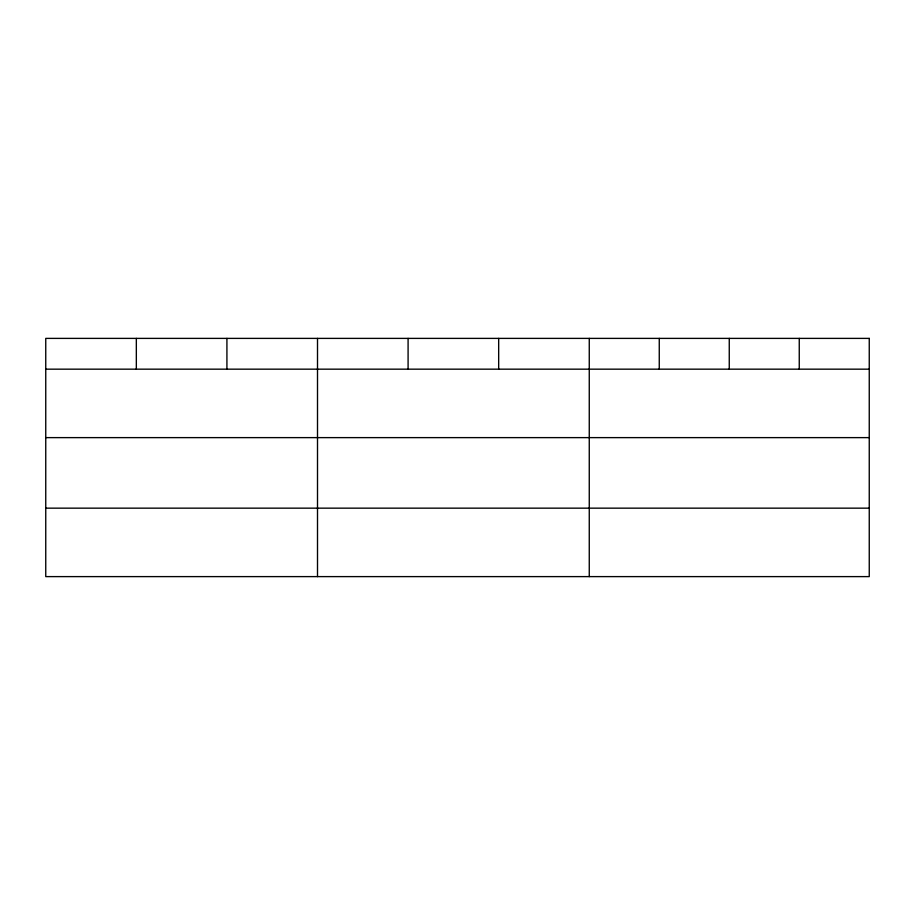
<?xml version="1.0" encoding="UTF-8"?>
<svg xmlns="http://www.w3.org/2000/svg" width="915" height="915" viewBox="0 0 915 915"><rect width="100%" height="100%" fill="white"/><g stroke="black" fill="none" stroke-linecap="round" stroke-linejoin="round"><path stroke-width="1.37" d="M45.75 369.168L869.25 369.168M45.75 437.622L869.25 437.622M45.75 508.157L869.25 508.157M799.252 338.39L799.252 369.168M729.255 338.39L729.255 369.168M659.258 338.39L659.258 369.168M589.26 338.39L589.26 576.61M498.675 338.39L498.675 369.168M408.09 338.39L408.09 369.168M317.505 338.39L317.505 576.61M226.92 338.39L226.92 369.168M136.335 338.39L136.335 369.168M869.25 338.39L45.75 338.39L45.75 576.61L869.25 576.61L869.25 338.39"/></g></svg>
